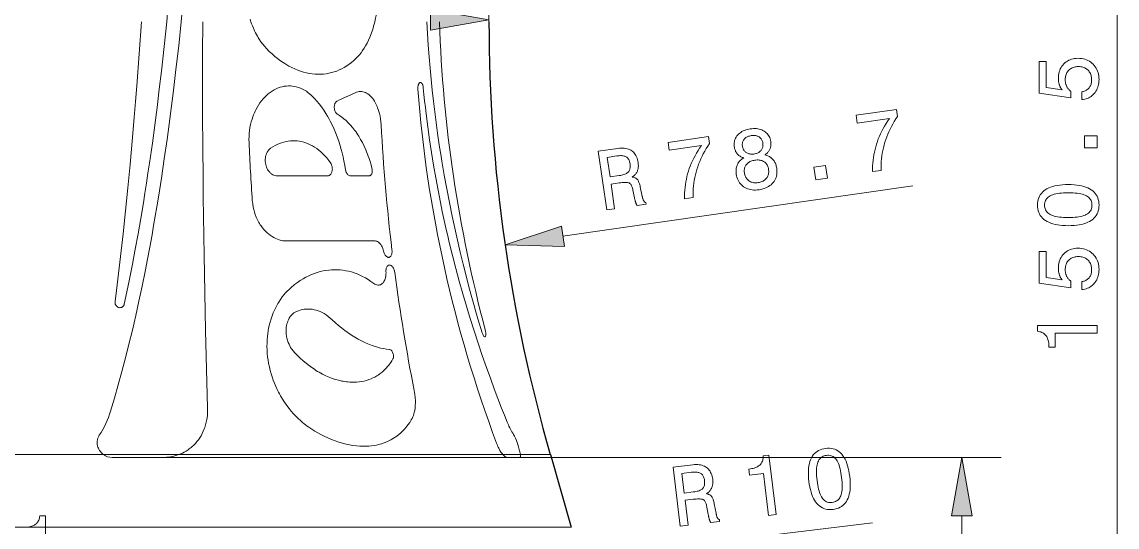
# Model space of a CAD drawing. Extents: x 0 to 297, y 0 to 532.
# Drawn here: x 120.7 to 176, y 185.7 to 211.2 of the extents above; entities that cross this region are included whole.
import ezdxf

# ---------------------------------------------------------------- set-up
doc = ezdxf.new("R2010")
doc.units = 0

msp = doc.modelspace()

# ---------------------------------------------------------------- linework, layer by layer
at = {"color": 7, "lineweight": 13}
for p, q in [((176.049, 129.662), (176.049, 274.247)), ((147.432, 189.348), (99.206, 189.348)), ((127.835, 189.202), (170.203, 189.202)), ((168.203, 129.662), (168.203, 186.247)), ((148.491, 185.686), (98.698, 185.686))]:
    msp.add_line(p, q, dxfattribs=at)
at = {"color": 7, "lineweight": 13, "ltscale": 0.05276}
msp.add_line((144.334, 211.208), (144.334, 213.318), dxfattribs=at)
at = {"color": 7, "lineweight": 13, "ltscale": 0.064078}
msp.add_line((136.194, 203.433), (133.631, 203.433), dxfattribs=at)
at = {"color": 7, "lineweight": 13, "ltscale": 0.024074}
msp.add_line((137.328, 203.433), (138.291, 203.433), dxfattribs=at)
at = {"color": 7, "lineweight": 13, "ltscale": 0.446069}
msp.add_line((148.067, 200.375), (165.727, 202.928), dxfattribs=at)
at = {"color": 7, "lineweight": 13, "ltscale": 0.112002}
msp.add_line((138.583, 200.14), (134.103, 200.14), dxfattribs=at)
at = {"color": 7, "lineweight": 13, "ltscale": 0.063108}
msp.add_line((127.835, 189.202), (125.311, 189.202), dxfattribs=at)
at = {"color": 7, "lineweight": 13, "ltscale": 0.015162}
msp.add_line((145.886, 189.202), (145.279, 189.202), dxfattribs=at)
at = {"color": 7, "lineweight": 30, "ltscale": 0.095312}
msp.add_line((147.432, 189.348), (148.491, 185.686), dxfattribs=at)
at = {"color": 7, "lineweight": 13, "ltscale": 0.301139}
msp.add_line((151.745, 184.459), (163.704, 185.902), dxfattribs=at)
at = {"color": 7, "lineweight": 13}
for points in [[(141.38, 210.797), (144.334, 211.318), (141.38, 211.839)], [(174.267, 207.279), (174.267, 207.679), (174.313, 207.688), (174.357, 207.698), (174.398, 207.712), (174.438, 207.727), (174.476, 207.746), (174.511, 207.766), (174.545, 207.79), (174.576, 207.815), (174.606, 207.844), (174.633, 207.874), (174.658, 207.907), (174.68, 207.941), (174.7, 207.977), (174.717, 208.015), (174.732, 208.055), (174.744, 208.097), (174.753, 208.14), (174.759, 208.185), (174.763, 208.231), (174.765, 208.28), (174.763, 208.339), (174.757, 208.396), (174.748, 208.45), (174.735, 208.502), (174.719, 208.552), (174.699, 208.599), (174.675, 208.644), (174.647, 208.687), (174.616, 208.727), (174.581, 208.765), (174.543, 208.8), (174.503, 208.831), (174.461, 208.858), (174.416, 208.882), (174.369, 208.902), (174.319, 208.919), (174.268, 208.932), (174.214, 208.941), (174.157, 208.946), (174.099, 208.948), (174.039, 208.946), (173.981, 208.941), (173.926, 208.932), (173.874, 208.919), (173.824, 208.903), (173.776, 208.883), (173.732, 208.859), (173.689, 208.832), (173.649, 208.801), (173.612, 208.767), (173.577, 208.729), (173.546, 208.689), (173.519, 208.647), (173.495, 208.602), (173.476, 208.555), (173.459, 208.505), (173.447, 208.452), (173.437, 208.397), (173.432, 208.34), (173.43, 208.28), (173.431, 208.245), (173.433, 208.211), (173.436, 208.178), (173.441, 208.145), (173.448, 208.113), (173.455, 208.081), (173.464, 208.05), (173.475, 208.02), (173.487, 207.99), (173.5, 207.961), (173.514, 207.932), (173.53, 207.904), (173.548, 207.877), (173.566, 207.851), (173.586, 207.825), (173.608, 207.801), (173.63, 207.776), (173.654, 207.753), (173.68, 207.73), (173.706, 207.709), (173.706, 207.365), (172.117, 207.601), (172.117, 209.203), (172.471, 209.203), (172.471, 207.89), (173.278, 207.77), (173.26, 207.792), (173.242, 207.814), (173.226, 207.838), (173.21, 207.862), (173.195, 207.887), (173.181, 207.913), (173.168, 207.939), (173.156, 207.967), (173.144, 207.995), (173.134, 208.024), (173.125, 208.053), (173.116, 208.083), (173.109, 208.114), (173.102, 208.145), (173.097, 208.177), (173.092, 208.209), (173.089, 208.242), (173.086, 208.275), (173.085, 208.309), (173.084, 208.343), (173.087, 208.434), (173.095, 208.521), (173.109, 208.604), (173.128, 208.684), (173.153, 208.76), (173.183, 208.832), (173.219, 208.901), (173.26, 208.967), (173.306, 209.028), (173.359, 209.086), (173.415, 209.14), (173.475, 209.188), (173.538, 209.23), (173.605, 209.266), (173.675, 209.297), (173.749, 209.323), (173.826, 209.342), (173.906, 209.357), (173.99, 209.365), (174.077, 209.368), (174.17, 209.365), (174.259, 209.356), (174.345, 209.341), (174.427, 209.32), (174.505, 209.293), (174.58, 209.26), (174.651, 209.222), (174.718, 209.177), (174.782, 209.126), (174.843, 209.069), (174.898, 209.008), (174.948, 208.943), (174.992, 208.874), (175.03, 208.802), (175.062, 208.726), (175.089, 208.647), (175.109, 208.564), (175.124, 208.477), (175.133, 208.386), (175.136, 208.293), (175.133, 208.209), (175.126, 208.129), (175.114, 208.051), (175.097, 207.977), (175.076, 207.905), (175.05, 207.836), (175.019, 207.77), (174.983, 207.707), (174.942, 207.647), (174.896, 207.589), (174.847, 207.536), (174.795, 207.488), (174.739, 207.444), (174.681, 207.406), (174.62, 207.372), (174.555, 207.343), (174.488, 207.32), (174.417, 207.301), (174.344, 207.287)], [(163.7, 203.645), (163.701, 203.79), (163.706, 203.934), (163.715, 204.076), (163.729, 204.217), (163.746, 204.357), (163.769, 204.495), (163.795, 204.632), (163.826, 204.768), (163.861, 204.902), (163.901, 205.034), (163.945, 205.166), (163.993, 205.297), (164.047, 205.428), (164.105, 205.559), (164.168, 205.689), (164.236, 205.818), (164.308, 205.948), (164.385, 206.077), (164.467, 206.205), (164.553, 206.333), (162.93, 206.098), (162.874, 206.489), (164.908, 206.783), (164.959, 206.428), (164.876, 206.303), (164.797, 206.176), (164.723, 206.049), (164.653, 205.92), (164.587, 205.79), (164.526, 205.66), (164.469, 205.528), (164.417, 205.395), (164.369, 205.261), (164.325, 205.126), (164.286, 204.99), (164.251, 204.853), (164.221, 204.714), (164.195, 204.574), (164.173, 204.433), (164.156, 204.29), (164.144, 204.147), (164.135, 204.001), (164.131, 203.855), (164.132, 203.707)], [(157.201, 204.337), (157.16, 204.351), (157.121, 204.365), (157.084, 204.381), (157.048, 204.399), (157.014, 204.419), (156.982, 204.44), (156.952, 204.462), (156.923, 204.486), (156.896, 204.512), (156.872, 204.539), (156.848, 204.568), (156.827, 204.599), (156.807, 204.631), (156.789, 204.665), (156.773, 204.701), (156.759, 204.738), (156.746, 204.777), (156.735, 204.818), (156.726, 204.86), (156.719, 204.905), (156.711, 204.972), (156.71, 205.037), (156.714, 205.101), (156.723, 205.162), (156.738, 205.222), (156.758, 205.28), (156.784, 205.337), (156.815, 205.391), (156.852, 205.444), (156.894, 205.495), (156.941, 205.543), (156.992, 205.587), (157.046, 205.627), (157.104, 205.664), (157.166, 205.697), (157.231, 205.726), (157.3, 205.751), (157.373, 205.772), (157.45, 205.79), (157.53, 205.804), (157.611, 205.813), (157.69, 205.818), (157.766, 205.818), (157.84, 205.814), (157.911, 205.804), (157.98, 205.79), (158.045, 205.772), (158.109, 205.748), (158.169, 205.72), (158.228, 205.687), (158.282, 205.65), (158.332, 205.61), (158.377, 205.567), (158.417, 205.52), (158.453, 205.47), (158.484, 205.417), (158.51, 205.36), (158.532, 205.3), (158.549, 205.237), (158.561, 205.171), (158.566, 205.126), (158.57, 205.082), (158.571, 205.04), (158.57, 204.998), (158.567, 204.958), (158.562, 204.919), (158.555, 204.882), (158.545, 204.845), (158.534, 204.809), (158.52, 204.775), (158.504, 204.742), (158.486, 204.71), (158.466, 204.679), (158.443, 204.649), (158.419, 204.62), (158.392, 204.592), (158.362, 204.565), (158.331, 204.539), (158.297, 204.514), (158.261, 204.491), (158.311, 204.478), (158.36, 204.463), (158.406, 204.446), (158.45, 204.427), (158.492, 204.405), (158.532, 204.381), (158.569, 204.355), (158.605, 204.326), (158.639, 204.295), (158.67, 204.262), (158.699, 204.227), (158.726, 204.189), (158.751, 204.15), (158.773, 204.108), (158.794, 204.064), (158.812, 204.019), (158.827, 203.971), (158.841, 203.921), (158.852, 203.869), (158.861, 203.815), (158.871, 203.731), (158.874, 203.649), (158.871, 203.57), (158.863, 203.494), (158.848, 203.42), (158.827, 203.35), (158.8, 203.281), (158.767, 203.216), (158.728, 203.153), (158.683, 203.093), (158.633, 203.036), (158.578, 202.984), (158.519, 202.936), (158.455, 202.893), (158.386, 202.855), (158.313, 202.821), (158.235, 202.791), (158.153, 202.766), (158.066, 202.746), (157.974, 202.73), (157.882, 202.719), (157.793, 202.714), (157.707, 202.715), (157.624, 202.721), (157.544, 202.733), (157.468, 202.751), (157.394, 202.774), (157.324, 202.803), (157.257, 202.837), (157.193, 202.877), (157.133, 202.922), (157.078, 202.972), (157.028, 203.025), (156.983, 203.083), (156.943, 203.145), (156.908, 203.212), (156.878, 203.282), (156.853, 203.357), (156.833, 203.436), (156.819, 203.52), (156.812, 203.574), (156.808, 203.627), (156.807, 203.679), (156.809, 203.729), (156.813, 203.778), (156.82, 203.826), (156.83, 203.872), (156.842, 203.917), (156.858, 203.961), (156.876, 204.003), (156.896, 204.044), (156.919, 204.083), (156.945, 204.12), (156.974, 204.156), (157.005, 204.19), (157.039, 204.223), (157.076, 204.254), (157.115, 204.284), (157.157, 204.311)], [(154.204, 202.273), (154.205, 202.418), (154.21, 202.562), (154.219, 202.704), (154.233, 202.845), (154.251, 202.985), (154.273, 203.123), (154.299, 203.26), (154.33, 203.395), (154.365, 203.529), (154.405, 203.662), (154.449, 203.794), (154.498, 203.925), (154.551, 204.056), (154.609, 204.186), (154.672, 204.316), (154.74, 204.446), (154.812, 204.575), (154.889, 204.704), (154.971, 204.833), (155.057, 204.961), (153.434, 204.726), (153.378, 205.116), (155.412, 205.41), (155.463, 205.056), (155.38, 204.93), (155.301, 204.804), (155.227, 204.676), (155.157, 204.548), (155.091, 204.418), (155.03, 204.287), (154.973, 204.156), (154.921, 204.023), (154.873, 203.889), (154.829, 203.754), (154.79, 203.618), (154.755, 203.48), (154.725, 203.342), (154.699, 203.202), (154.678, 203.061), (154.66, 202.918), (154.648, 202.774), (154.639, 202.629), (154.636, 202.483), (154.636, 202.335)], [(157.13, 204.93), (157.138, 204.889), (157.148, 204.849), (157.16, 204.812), (157.175, 204.776), (157.193, 204.743), (157.214, 204.712), (157.236, 204.683), (157.262, 204.656), (157.29, 204.631), (157.321, 204.608), (157.353, 204.588), (157.387, 204.57), (157.423, 204.556), (157.46, 204.544), (157.499, 204.535), (157.539, 204.529), (157.58, 204.526), (157.623, 204.525), (157.668, 204.528), (157.714, 204.533), (157.76, 204.541), (157.804, 204.551), (157.845, 204.564), (157.884, 204.579), (157.921, 204.596), (157.956, 204.616), (157.988, 204.637), (158.018, 204.662), (158.046, 204.688), (158.072, 204.717), (158.095, 204.747), (158.114, 204.779), (158.131, 204.812), (158.145, 204.847), (158.156, 204.882), (158.163, 204.919), (158.168, 204.957), (158.169, 204.997), (158.168, 205.037), (158.163, 205.079), (158.156, 205.121), (158.146, 205.16), (158.133, 205.197), (158.119, 205.232), (158.101, 205.265), (158.081, 205.295), (158.059, 205.323), (158.034, 205.349), (158.007, 205.373), (157.977, 205.394), (157.945, 205.413), (157.911, 205.43), (157.876, 205.443), (157.839, 205.454), (157.8, 205.462), (157.759, 205.468), (157.717, 205.47), (157.673, 205.47), (157.627, 205.467), (157.58, 205.462), (157.533, 205.454), (157.488, 205.443), (157.446, 205.431), (157.407, 205.417), (157.37, 205.4), (157.335, 205.381), (157.302, 205.36), (157.272, 205.337), (157.245, 205.312), (157.22, 205.285), (157.197, 205.256), (157.178, 205.225), (157.161, 205.193), (157.148, 205.16), (157.137, 205.125), (157.13, 205.089), (157.125, 205.051), (157.124, 205.012), (157.126, 204.972)], [(175.049, 204.852), (174.406, 204.852), (174.406, 205.449), (175.049, 205.449)], [(150.283, 201.706), (149.854, 204.671), (150.845, 204.814), (150.931, 204.824), (151.014, 204.83), (151.092, 204.83), (151.168, 204.826), (151.239, 204.816), (151.307, 204.802), (151.372, 204.782), (151.433, 204.758), (151.49, 204.729), (151.544, 204.695), (151.594, 204.656), (151.641, 204.612), (151.683, 204.564), (151.721, 204.512), (151.755, 204.454), (151.785, 204.392), (151.811, 204.326), (151.833, 204.255), (151.851, 204.179), (151.865, 204.099), (151.871, 204.051), (151.874, 204.004), (151.876, 203.958), (151.875, 203.913), (151.873, 203.87), (151.867, 203.828), (151.86, 203.787), (151.851, 203.747), (151.839, 203.709), (151.825, 203.671), (151.809, 203.635), (151.791, 203.601), (151.771, 203.567), (151.749, 203.535), (151.724, 203.504), (151.697, 203.475), (151.669, 203.447), (151.638, 203.42), (151.605, 203.394), (151.57, 203.37), (151.603, 203.364), (151.634, 203.357), (151.664, 203.348), (151.692, 203.337), (151.719, 203.326), (151.744, 203.312), (151.767, 203.297), (151.788, 203.281), (151.808, 203.264), (151.826, 203.244), (151.843, 203.223), (151.86, 203.198), (151.876, 203.169), (151.891, 203.137), (151.906, 203.102), (151.92, 203.063), (151.934, 203.02), (151.947, 202.975), (151.96, 202.925), (151.972, 202.872), (152.073, 202.395), (152.079, 202.365), (152.086, 202.336), (152.093, 202.31), (152.1, 202.285), (152.107, 202.262), (152.115, 202.24), (152.122, 202.22), (152.13, 202.202), (152.138, 202.186), (152.145, 202.171), (152.154, 202.158), (152.163, 202.145), (152.172, 202.134), (152.182, 202.123), (152.192, 202.112), (152.203, 202.103), (152.215, 202.095), (152.227, 202.087), (152.24, 202.08), (152.253, 202.074), (152.265, 201.992), (151.816, 201.928), (151.809, 201.937), (151.802, 201.947), (151.795, 201.958), (151.788, 201.971), (151.781, 201.984), (151.774, 201.998), (151.768, 202.013), (151.761, 202.029), (151.754, 202.047), (151.748, 202.065), (151.741, 202.084), (151.734, 202.105), (151.728, 202.127), (151.721, 202.15), (151.715, 202.175), (151.708, 202.201), (151.701, 202.229), (151.695, 202.257), (151.688, 202.288), (151.681, 202.319), (151.605, 202.7), (151.592, 202.755), (151.579, 202.807), (151.564, 202.853), (151.549, 202.896), (151.532, 202.934), (151.514, 202.968), (151.495, 202.998), (151.475, 203.023), (151.454, 203.044), (151.431, 203.061), (151.405, 203.074), (151.373, 203.084), (151.336, 203.092), (151.292, 203.098), (151.242, 203.1), (151.187, 203.1), (151.125, 203.098), (151.058, 203.092), (150.984, 203.085), (150.905, 203.074), (150.498, 203.015), (150.679, 201.763)], [(150.787, 204.435), (150.303, 204.365), (150.446, 203.378), (150.903, 203.444), (150.97, 203.455), (151.033, 203.468), (151.091, 203.482), (151.145, 203.498), (151.194, 203.516), (151.239, 203.535), (151.279, 203.556), (151.315, 203.579), (151.346, 203.603), (151.372, 203.629), (151.395, 203.658), (151.414, 203.689), (151.431, 203.722), (151.444, 203.758), (151.454, 203.797), (151.46, 203.839), (151.464, 203.883), (151.464, 203.93), (151.461, 203.979), (151.455, 204.031), (151.446, 204.082), (151.435, 204.13), (151.422, 204.174), (151.406, 204.214), (151.388, 204.252), (151.368, 204.286), (151.346, 204.316), (151.321, 204.344), (151.294, 204.368), (151.265, 204.388), (151.233, 204.406), (151.197, 204.42), (151.158, 204.432), (151.115, 204.441), (151.069, 204.447), (151.02, 204.45), (150.967, 204.451), (150.911, 204.448), (150.851, 204.443)], [(157.228, 203.587), (157.238, 203.535), (157.25, 203.484), (157.265, 203.437), (157.283, 203.392), (157.305, 203.35), (157.329, 203.311), (157.356, 203.275), (157.385, 203.241), (157.418, 203.21), (157.454, 203.182), (157.492, 203.157), (157.533, 203.136), (157.575, 203.118), (157.619, 203.103), (157.665, 203.092), (157.712, 203.085), (157.762, 203.08), (157.814, 203.08), (157.867, 203.083), (157.922, 203.089), (157.978, 203.099), (158.03, 203.111), (158.08, 203.126), (158.127, 203.144), (158.171, 203.165), (158.212, 203.189), (158.25, 203.215), (158.285, 203.244), (158.318, 203.277), (158.347, 203.311), (158.374, 203.348), (158.396, 203.387), (158.416, 203.428), (158.431, 203.471), (158.443, 203.515), (158.452, 203.561), (158.456, 203.609), (158.458, 203.659), (158.455, 203.71), (158.449, 203.764), (158.44, 203.813), (158.429, 203.86), (158.414, 203.904), (158.396, 203.945), (158.376, 203.984), (158.352, 204.02), (158.326, 204.054), (158.296, 204.085), (158.264, 204.114), (158.229, 204.14), (158.191, 204.163), (158.151, 204.183), (158.109, 204.199), (158.065, 204.212), (158.019, 204.222), (157.971, 204.229), (157.921, 204.232), (157.869, 204.232), (157.815, 204.229), (157.759, 204.222), (157.703, 204.213), (157.651, 204.201), (157.601, 204.186), (157.554, 204.169), (157.511, 204.149), (157.469, 204.126), (157.431, 204.101), (157.396, 204.074), (157.363, 204.043), (157.333, 204.01), (157.307, 203.976), (157.284, 203.939), (157.265, 203.901), (157.249, 203.861), (157.236, 203.819), (157.228, 203.776), (157.223, 203.732), (157.221, 203.685), (157.223, 203.637)], [(160.833, 203.231), (160.741, 203.867), (161.332, 203.952), (161.424, 203.316)], [(173.586, 200.912), (173.438, 200.914), (173.296, 200.922), (173.162, 200.936), (173.036, 200.954), (172.916, 200.978), (172.804, 201.007), (172.699, 201.042), (172.601, 201.082), (172.511, 201.127), (172.428, 201.177), (172.352, 201.233), (172.285, 201.293), (172.225, 201.359), (172.173, 201.429), (172.13, 201.504), (172.094, 201.583), (172.066, 201.668), (172.046, 201.758), (172.034, 201.852), (172.03, 201.951), (172.034, 202.051), (172.046, 202.146), (172.066, 202.236), (172.093, 202.321), (172.129, 202.401), (172.172, 202.476), (172.224, 202.546), (172.283, 202.611), (172.35, 202.671), (172.425, 202.726), (172.507, 202.776), (172.597, 202.82), (172.695, 202.86), (172.8, 202.894), (172.912, 202.923), (173.032, 202.946), (173.159, 202.965), (173.294, 202.978), (173.436, 202.986), (173.586, 202.988), (173.736, 202.986), (173.877, 202.978), (174.012, 202.965), (174.139, 202.946), (174.258, 202.923), (174.37, 202.894), (174.475, 202.86), (174.572, 202.82), (174.661, 202.776), (174.744, 202.726), (174.818, 202.671), (174.885, 202.611), (174.944, 202.546), (174.995, 202.476), (175.038, 202.401), (175.073, 202.321), (175.1, 202.236), (175.12, 202.146), (175.132, 202.051), (175.136, 201.951), (175.132, 201.852), (175.12, 201.758), (175.1, 201.668), (175.073, 201.583), (175.037, 201.504), (174.994, 201.429), (174.943, 201.359), (174.883, 201.293), (174.816, 201.233), (174.742, 201.177), (174.659, 201.127), (174.569, 201.082), (174.472, 201.042), (174.367, 201.007), (174.256, 200.978), (174.136, 200.954), (174.01, 200.936), (173.876, 200.922), (173.735, 200.914)], [(173.586, 201.325), (173.707, 201.326), (173.821, 201.331), (173.928, 201.339), (174.029, 201.349), (174.123, 201.363), (174.21, 201.38), (174.291, 201.399), (174.365, 201.422), (174.433, 201.448), (174.494, 201.477), (174.548, 201.509), (174.597, 201.544), (174.641, 201.583), (174.678, 201.625), (174.71, 201.671), (174.736, 201.72), (174.756, 201.773), (174.77, 201.829), (174.779, 201.888), (174.782, 201.951), (174.779, 202.014), (174.77, 202.074), (174.756, 202.13), (174.736, 202.183), (174.71, 202.232), (174.679, 202.277), (174.642, 202.319), (174.599, 202.358), (174.551, 202.393), (174.497, 202.424), (174.437, 202.453), (174.369, 202.478), (174.295, 202.5), (174.215, 202.519), (174.127, 202.536), (174.032, 202.549), (173.931, 202.56), (173.823, 202.567), (173.708, 202.571), (173.586, 202.573), (173.464, 202.571), (173.349, 202.567), (173.24, 202.56), (173.139, 202.549), (173.044, 202.536), (172.956, 202.519), (172.875, 202.5), (172.801, 202.478), (172.734, 202.453), (172.673, 202.424), (172.619, 202.393), (172.571, 202.358), (172.528, 202.319), (172.491, 202.277), (172.46, 202.232), (172.434, 202.183), (172.414, 202.13), (172.4, 202.074), (172.392, 202.014), (172.389, 201.951), (172.392, 201.888), (172.4, 201.829), (172.415, 201.773), (172.435, 201.72), (172.461, 201.671), (172.492, 201.625), (172.53, 201.583), (172.573, 201.544), (172.622, 201.509), (172.677, 201.477), (172.737, 201.448), (172.805, 201.422), (172.879, 201.399), (172.96, 201.38), (173.048, 201.363), (173.142, 201.349), (173.243, 201.339), (173.351, 201.331), (173.465, 201.326)], [(147.993, 200.891), (145.143, 199.953), (148.142, 199.86)], [(174.267, 197.684), (174.267, 198.085), (174.313, 198.093), (174.357, 198.104), (174.398, 198.117), (174.438, 198.133), (174.476, 198.151), (174.511, 198.172), (174.545, 198.195), (174.576, 198.221), (174.606, 198.249), (174.633, 198.28), (174.658, 198.312), (174.68, 198.347), (174.7, 198.383), (174.717, 198.421), (174.732, 198.461), (174.744, 198.502), (174.753, 198.545), (174.759, 198.59), (174.763, 198.637), (174.765, 198.685), (174.763, 198.745), (174.757, 198.801), (174.748, 198.856), (174.735, 198.908), (174.719, 198.957), (174.699, 199.005), (174.675, 199.05), (174.647, 199.092), (174.616, 199.132), (174.581, 199.17), (174.543, 199.205), (174.503, 199.236), (174.461, 199.264), (174.416, 199.288), (174.369, 199.308), (174.319, 199.324), (174.268, 199.337), (174.214, 199.346), (174.157, 199.352), (174.099, 199.354), (174.039, 199.352), (173.981, 199.346), (173.926, 199.337), (173.874, 199.325), (173.824, 199.308), (173.776, 199.288), (173.732, 199.265), (173.689, 199.238), (173.649, 199.207), (173.612, 199.172), (173.577, 199.135), (173.546, 199.095), (173.519, 199.052), (173.495, 199.007), (173.476, 198.96), (173.459, 198.91), (173.447, 198.858), (173.437, 198.803), (173.432, 198.745), (173.43, 198.685), (173.431, 198.651), (173.433, 198.617), (173.436, 198.583), (173.441, 198.55), (173.448, 198.518), (173.455, 198.486), (173.464, 198.455), (173.475, 198.425), (173.487, 198.395), (173.5, 198.366), (173.514, 198.338), (173.53, 198.31), (173.548, 198.283), (173.566, 198.256), (173.586, 198.231), (173.608, 198.206), (173.63, 198.182), (173.654, 198.159), (173.68, 198.136), (173.706, 198.114), (173.706, 197.77), (172.117, 198.007), (172.117, 199.609), (172.471, 199.609), (172.471, 198.295), (173.278, 198.175), (173.26, 198.197), (173.242, 198.22), (173.226, 198.243), (173.21, 198.267), (173.195, 198.292), (173.181, 198.318), (173.168, 198.345), (173.156, 198.372), (173.144, 198.4), (173.134, 198.429), (173.125, 198.459), (173.116, 198.489), (173.109, 198.52), (173.102, 198.551), (173.097, 198.582), (173.092, 198.615), (173.089, 198.647), (173.086, 198.681), (173.085, 198.714), (173.084, 198.749), (173.087, 198.839), (173.095, 198.926), (173.109, 199.009), (173.128, 199.089), (173.153, 199.165), (173.183, 199.238), (173.219, 199.307), (173.26, 199.372), (173.306, 199.434), (173.359, 199.492), (173.415, 199.545), (173.475, 199.593), (173.538, 199.635), (173.605, 199.672), (173.675, 199.703), (173.749, 199.728), (173.826, 199.748), (173.906, 199.762), (173.99, 199.77), (174.077, 199.773), (174.17, 199.77), (174.259, 199.761), (174.345, 199.746), (174.427, 199.726), (174.505, 199.699), (174.58, 199.666), (174.651, 199.627), (174.718, 199.582), (174.782, 199.532), (174.843, 199.475), (174.898, 199.413), (174.948, 199.348), (174.992, 199.28), (175.03, 199.207), (175.062, 199.132), (175.089, 199.052), (175.109, 198.969), (175.124, 198.882), (175.133, 198.792), (175.136, 198.698), (175.133, 198.615), (175.126, 198.534), (175.114, 198.457), (175.097, 198.382), (175.076, 198.31), (175.05, 198.242), (175.019, 198.176), (174.983, 198.112), (174.942, 198.052), (174.896, 197.995), (174.847, 197.942), (174.795, 197.893), (174.739, 197.85), (174.681, 197.811), (174.62, 197.778), (174.555, 197.749), (174.488, 197.725), (174.417, 197.707), (174.344, 197.693)], [(175.049, 195.479), (172.916, 195.479), (172.916, 194.779), (172.61, 194.779), (172.608, 194.854), (172.602, 194.925), (172.595, 194.993), (172.584, 195.056), (172.571, 195.115), (172.556, 195.171), (172.538, 195.222), (172.517, 195.269), (172.494, 195.313), (172.468, 195.352), (172.439, 195.388), (172.407, 195.421), (172.371, 195.451), (172.333, 195.478), (172.29, 195.503), (172.245, 195.524), (172.196, 195.542), (172.144, 195.557), (172.089, 195.569), (172.03, 195.578), (172.03, 195.871), (175.049, 195.871)], [(158.444, 186.275), (158.188, 188.393), (157.494, 188.309), (157.457, 188.612), (157.531, 188.624), (157.601, 188.638), (157.667, 188.653), (157.729, 188.671), (157.786, 188.691), (157.839, 188.713), (157.888, 188.737), (157.933, 188.764), (157.973, 188.792), (158.009, 188.822), (158.041, 188.855), (158.07, 188.891), (158.096, 188.93), (158.118, 188.972), (158.137, 189.016), (158.153, 189.064), (158.165, 189.115), (158.173, 189.168), (158.179, 189.224), (158.181, 189.284), (158.472, 189.319), (158.833, 186.322)], [(160.487, 187.995), (160.472, 188.143), (160.463, 188.284), (160.46, 188.418), (160.464, 188.547), (160.473, 188.668), (160.489, 188.783), (160.51, 188.891), (160.538, 188.993), (160.572, 189.088), (160.612, 189.177), (160.658, 189.258), (160.71, 189.333), (160.768, 189.4), (160.831, 189.459), (160.901, 189.512), (160.975, 189.557), (161.056, 189.595), (161.143, 189.625), (161.235, 189.648), (161.333, 189.664), (161.433, 189.672), (161.528, 189.672), (161.62, 189.663), (161.708, 189.646), (161.791, 189.62), (161.871, 189.586), (161.947, 189.543), (162.018, 189.492), (162.086, 189.433), (162.149, 189.365), (162.209, 189.289), (162.264, 189.205), (162.315, 189.113), (162.361, 189.013), (162.403, 188.905), (162.441, 188.789), (162.474, 188.664), (162.504, 188.532), (162.528, 188.392), (162.549, 188.243), (162.564, 188.095), (162.573, 187.953), (162.577, 187.818), (162.573, 187.69), (162.564, 187.568), (162.549, 187.454), (162.528, 187.346), (162.5, 187.245), (162.467, 187.15), (162.427, 187.063), (162.381, 186.982), (162.33, 186.909), (162.272, 186.843), (162.209, 186.784), (162.14, 186.732), (162.064, 186.687), (161.983, 186.65), (161.896, 186.62), (161.804, 186.597), (161.705, 186.581), (161.606, 186.573), (161.511, 186.573), (161.42, 186.582), (161.332, 186.599), (161.249, 186.625), (161.169, 186.659), (161.093, 186.702), (161.022, 186.753), (160.954, 186.812), (160.889, 186.88), (160.829, 186.955), (160.774, 187.039), (160.723, 187.131), (160.676, 187.231), (160.633, 187.338), (160.595, 187.454), (160.562, 187.577), (160.533, 187.708), (160.508, 187.848)], [(160.898, 188.044), (160.914, 187.925), (160.932, 187.812), (160.952, 187.706), (160.975, 187.608), (161, 187.516), (161.027, 187.431), (161.056, 187.353), (161.087, 187.282), (161.121, 187.218), (161.157, 187.161), (161.195, 187.111), (161.236, 187.067), (161.28, 187.028), (161.327, 186.996), (161.376, 186.97), (161.428, 186.951), (161.482, 186.937), (161.54, 186.929), (161.6, 186.928), (161.662, 186.932), (161.725, 186.943), (161.783, 186.959), (161.837, 186.979), (161.887, 187.005), (161.932, 187.037), (161.974, 187.073), (162.011, 187.115), (162.044, 187.162), (162.073, 187.214), (162.098, 187.272), (162.119, 187.335), (162.136, 187.405), (162.149, 187.481), (162.159, 187.563), (162.165, 187.652), (162.167, 187.748), (162.165, 187.85), (162.159, 187.958), (162.15, 188.073), (162.137, 188.194), (162.121, 188.315), (162.102, 188.429), (162.082, 188.536), (162.059, 188.635), (162.035, 188.728), (162.008, 188.813), (161.979, 188.891), (161.948, 188.962), (161.915, 189.026), (161.88, 189.082), (161.842, 189.132), (161.801, 189.176), (161.758, 189.214), (161.712, 189.245), (161.663, 189.271), (161.611, 189.291), (161.557, 189.304), (161.499, 189.312), (161.439, 189.313), (161.376, 189.308), (161.314, 189.298), (161.256, 189.282), (161.202, 189.261), (161.152, 189.235), (161.107, 189.203), (161.065, 189.166), (161.027, 189.124), (160.994, 189.077), (160.965, 189.024), (160.939, 188.966), (160.918, 188.902), (160.9, 188.831), (160.887, 188.755), (160.877, 188.672), (160.871, 188.583), (160.868, 188.488), (160.87, 188.387), (160.875, 188.279), (160.885, 188.165)], [(168.724, 186.247), (168.203, 189.202), (167.682, 186.247)], [(153.991, 185.737), (153.633, 188.712), (154.627, 188.832), (154.713, 188.84), (154.795, 188.843), (154.874, 188.842), (154.949, 188.835), (155.02, 188.824), (155.088, 188.808), (155.152, 188.787), (155.213, 188.762), (155.27, 188.731), (155.323, 188.696), (155.372, 188.656), (155.417, 188.611), (155.458, 188.562), (155.495, 188.509), (155.527, 188.45), (155.556, 188.388), (155.58, 188.321), (155.601, 188.249), (155.617, 188.173), (155.629, 188.092), (155.634, 188.044), (155.636, 187.997), (155.637, 187.951), (155.635, 187.907), (155.631, 187.863), (155.625, 187.821), (155.617, 187.781), (155.607, 187.741), (155.594, 187.703), (155.58, 187.666), (155.563, 187.63), (155.544, 187.596), (155.523, 187.563), (155.5, 187.532), (155.474, 187.502), (155.447, 187.473), (155.418, 187.445), (155.386, 187.419), (155.353, 187.394), (155.317, 187.371), (155.35, 187.364), (155.381, 187.356), (155.411, 187.346), (155.439, 187.335), (155.465, 187.323), (155.489, 187.309), (155.512, 187.294), (155.533, 187.277), (155.553, 187.259), (155.571, 187.239), (155.587, 187.217), (155.603, 187.192), (155.618, 187.163), (155.633, 187.131), (155.647, 187.095), (155.66, 187.055), (155.673, 187.013), (155.685, 186.967), (155.696, 186.917), (155.707, 186.864), (155.797, 186.384), (155.803, 186.354), (155.809, 186.325), (155.815, 186.298), (155.822, 186.273), (155.828, 186.25), (155.835, 186.228), (155.842, 186.208), (155.849, 186.19), (155.857, 186.174), (155.864, 186.159), (155.872, 186.145), (155.881, 186.132), (155.89, 186.12), (155.9, 186.109), (155.91, 186.099), (155.921, 186.089), (155.932, 186.081), (155.944, 186.073), (155.957, 186.065), (155.97, 186.059), (155.98, 185.977), (155.53, 185.923), (155.523, 185.932), (155.516, 185.943), (155.509, 185.954), (155.502, 185.967), (155.496, 185.98), (155.489, 185.994), (155.483, 186.01), (155.477, 186.026), (155.47, 186.043), (155.464, 186.062), (155.458, 186.081), (155.452, 186.102), (155.446, 186.124), (155.44, 186.148), (155.434, 186.173), (155.428, 186.199), (155.422, 186.227), (155.416, 186.256), (155.41, 186.286), (155.404, 186.318), (155.336, 186.7), (155.325, 186.756), (155.313, 186.807), (155.3, 186.854), (155.285, 186.897), (155.269, 186.936), (155.252, 186.97), (155.234, 187), (155.214, 187.026), (155.193, 187.047), (155.171, 187.065), (155.146, 187.079), (155.114, 187.09), (155.076, 187.099), (155.033, 187.105), (154.983, 187.109), (154.928, 187.11), (154.866, 187.109), (154.799, 187.105), (154.725, 187.099), (154.646, 187.09), (154.238, 187.041), (154.389, 185.785)], [(154.56, 188.454), (154.074, 188.395), (154.194, 187.405), (154.652, 187.461), (154.72, 187.47), (154.783, 187.481), (154.841, 187.494), (154.896, 187.509), (154.945, 187.525), (154.99, 187.544), (155.031, 187.564), (155.067, 187.586), (155.099, 187.609), (155.126, 187.635), (155.149, 187.662), (155.169, 187.693), (155.186, 187.726), (155.2, 187.762), (155.211, 187.8), (155.218, 187.842), (155.223, 187.886), (155.224, 187.933), (155.223, 187.982), (155.218, 188.034), (155.21, 188.085), (155.2, 188.133), (155.188, 188.178), (155.173, 188.219), (155.156, 188.257), (155.137, 188.291), (155.115, 188.322), (155.091, 188.35), (155.065, 188.375), (155.036, 188.396), (155.004, 188.414), (154.969, 188.429), (154.93, 188.442), (154.888, 188.452), (154.842, 188.459), (154.793, 188.464), (154.74, 188.465), (154.683, 188.464), (154.623, 188.46)]]:
    msp.add_lwpolyline(points, close=True, dxfattribs=at)
for points in [[(132.313, 211.208), (132.271, 211.342)], [(125.229, 191.546), (125.424, 192.206), (125.614, 192.874), (125.799, 193.549), (125.978, 194.232), (126.152, 194.922), (126.326, 195.642), (126.495, 196.371), (126.658, 197.107), (126.817, 197.852), (126.97, 198.604), (127.089, 199.215), (127.206, 199.831), (127.319, 200.453), (127.402, 200.918), (127.482, 201.387), (127.563, 201.866), (127.642, 202.347), (127.794, 203.312), (127.94, 204.287), (128.08, 205.272), (128.186, 206.046), (128.288, 206.825), (128.387, 207.61), (128.459, 208.203), (128.529, 208.798), (128.665, 209.998), (128.795, 211.208)], [(125.454, 197.077), (125.526, 197.641), (125.596, 198.208), (125.73, 199.349), (125.858, 200.5), (125.98, 201.659), (126.097, 202.828), (126.208, 204.004), (126.314, 205.188), (126.416, 206.38), (126.481, 207.178), (126.545, 207.979), (126.667, 209.589), (126.782, 211.208)], [(128.063, 211.208), (127.998, 210.583), (127.932, 209.96), (127.864, 209.34), (127.795, 208.723), (127.687, 207.804), (127.574, 206.891), (127.457, 205.985), (127.336, 205.087), (127.191, 204.071), (127.116, 203.563), (127.039, 203.057), (126.962, 202.563), (126.883, 202.071), (126.752, 201.284), (126.616, 200.504), (126.476, 199.732), (126.332, 198.968), (126.182, 198.212), (126.051, 197.578), (125.917, 196.951)], [(129.886, 211.208), (129.876, 209.629), (129.871, 208.052), (129.873, 206.476), (129.881, 204.903), (129.894, 203.332), (129.905, 202.353), (129.918, 201.375), (129.949, 199.424), (129.986, 197.52), (130.028, 195.624), (130.06, 194.314), (130.128, 191.709)], [(133.104, 209.859), (133.008, 209.966), (132.913, 210.082), (132.819, 210.207), (132.727, 210.342), (132.681, 210.415), (132.637, 210.49), (132.593, 210.568), (132.55, 210.649), (132.493, 210.763), (132.438, 210.884), (132.385, 211.012), (132.349, 211.108), (132.313, 211.208)], [(138.566, 211.208), (138.539, 211.1), (138.51, 210.997), (138.48, 210.893), (138.449, 210.793), (138.385, 210.609), (138.319, 210.44), (138.25, 210.282), (138.179, 210.137), (138.107, 210.002), (138.032, 209.876), (137.955, 209.758), (137.876, 209.648), (137.796, 209.547), (137.714, 209.454), (137.632, 209.369)], [(143.99, 195.496), (143.777, 196.207), (143.674, 196.565), (143.571, 196.924), (143.437, 197.407), (143.306, 197.893), (143.178, 198.383), (143.028, 198.975), (142.882, 199.572), (142.742, 200.174), (142.605, 200.78), (142.474, 201.391), (142.335, 202.076), (142.201, 202.767), (142.075, 203.463), (141.955, 204.165), (141.898, 204.519), (141.842, 204.875), (141.789, 205.229), (141.738, 205.584), (141.664, 206.121), (141.595, 206.662), (141.529, 207.205), (141.469, 207.751), (141.412, 208.312), (141.359, 208.876), (141.312, 209.443), (141.268, 210.029), (141.23, 210.617), (141.198, 211.208)], [(137.632, 209.369), (137.514, 209.259), (137.395, 209.158), (137.275, 209.065), (137.152, 208.982), (137.029, 208.906), (136.903, 208.838), (136.777, 208.778), (136.649, 208.726), (136.52, 208.681), (136.389, 208.644), (136.252, 208.612), (136.114, 208.589), (135.975, 208.573), (135.834, 208.564), (135.693, 208.563), (135.55, 208.57), (135.407, 208.584), (135.262, 208.606), (135.117, 208.635), (134.97, 208.673), (134.823, 208.717), (134.675, 208.77), (134.526, 208.831), (134.377, 208.9), (134.227, 208.978), (134.077, 209.065), (133.938, 209.152), (133.799, 209.248), (133.659, 209.353), (133.52, 209.465), (133.381, 209.587), (133.242, 209.718), (133.104, 209.859)], [(132.218, 205.111), (132.215, 205.266), (132.218, 205.419), (132.227, 205.569), (132.242, 205.713), (132.266, 205.873), (132.295, 206.024), (132.33, 206.167), (132.369, 206.301), (132.406, 206.413), (132.446, 206.519), (132.488, 206.619), (132.52, 206.69), (132.553, 206.758), (132.622, 206.887), (132.693, 207.006), (132.767, 207.115), (132.842, 207.215), (132.927, 207.317), (133.013, 207.411), (133.101, 207.495), (133.189, 207.572), (133.289, 207.648), (133.39, 207.716), (133.491, 207.775), (133.593, 207.826), (133.694, 207.869), (133.797, 207.905), (133.899, 207.933), (134, 207.953), (134.102, 207.967), (134.203, 207.973), (134.304, 207.973), (134.405, 207.965), (134.506, 207.95), (134.606, 207.929), (134.709, 207.899), (134.81, 207.862), (134.912, 207.816), (135.012, 207.763), (135.112, 207.701), (135.162, 207.666), (135.211, 207.63), (135.277, 207.577), (135.343, 207.52), (135.408, 207.458)], [(140.743, 207.814), (140.742, 207.859), (140.743, 207.902), (140.746, 207.941), (140.751, 207.975), (140.758, 208.007), (140.767, 208.035), (140.776, 208.061), (140.787, 208.082), (140.807, 208.113), (140.828, 208.133), (140.848, 208.145), (140.869, 208.149), (140.891, 208.147), (140.912, 208.136), (140.933, 208.118), (140.955, 208.09), (140.976, 208.051), (140.986, 208.027), (140.995, 207.998), (141.008, 207.945), (141.018, 207.88)], [(135.408, 207.458), (135.527, 207.335), (135.645, 207.203), (135.761, 207.062), (135.876, 206.91), (135.99, 206.748), (136.046, 206.662), (136.102, 206.574), (136.176, 206.451), (136.249, 206.322), (136.321, 206.186), (136.41, 206.008), (136.497, 205.819), (136.582, 205.619), (136.665, 205.407), (136.744, 205.181), (136.783, 205.063), (136.821, 204.941), (136.871, 204.767), (136.92, 204.585), (136.966, 204.397), (137.013, 204.181), (137.056, 203.958), (137.094, 203.727)], [(137.578, 207.631), (137.643, 207.656), (137.707, 207.675), (137.771, 207.686), (137.836, 207.69), (137.9, 207.688), (137.964, 207.678), (138.029, 207.661), (138.093, 207.637), (138.157, 207.606), (138.22, 207.567), (138.283, 207.52), (138.338, 207.471), (138.393, 207.415), (138.447, 207.352), (138.501, 207.28), (138.554, 207.198), (138.608, 207.103), (138.66, 206.994), (138.686, 206.935), (138.712, 206.871), (138.744, 206.78), (138.775, 206.681), (138.804, 206.574), (138.832, 206.446), (138.856, 206.309), (138.874, 206.163), (138.886, 206.012)], [(141.018, 207.88), (141.051, 207.548), (141.085, 207.217), (141.122, 206.885), (141.161, 206.555), (141.243, 205.899), (141.333, 205.249), (141.43, 204.604), (141.533, 203.965), (141.643, 203.331), (141.76, 202.703), (141.882, 202.082), (141.976, 201.626), (142.074, 201.174), (142.174, 200.726), (142.251, 200.392), (142.33, 200.059), (142.492, 199.4), (142.66, 198.749), (142.833, 198.106), (143.012, 197.47), (143.197, 196.842), (143.385, 196.222), (143.584, 195.593), (143.787, 194.971), (143.995, 194.358), (144.206, 193.753), (144.42, 193.157), (144.601, 192.666), (144.785, 192.18), (144.97, 191.7), (145.11, 191.343), (145.251, 190.99)], [(136.678, 206.549), (136.65, 206.569), (136.622, 206.596), (136.595, 206.632), (136.582, 206.653), (136.569, 206.678), (136.552, 206.718), (136.537, 206.766), (136.53, 206.797), (136.525, 206.829), (136.522, 206.864), (136.521, 206.898), (136.523, 206.934), (136.526, 206.968), (136.532, 206.999), (136.538, 207.026), (136.547, 207.054), (136.557, 207.079), (136.578, 207.121), (136.601, 207.153), (136.623, 207.177), (136.646, 207.195), (136.669, 207.208)], [(138.426, 203.815), (138.378, 203.988), (138.328, 204.154), (138.276, 204.311), (138.236, 204.423), (138.196, 204.531), (138.154, 204.637), (138.112, 204.739), (138.026, 204.93), (137.939, 205.108), (137.85, 205.273), (137.759, 205.427), (137.708, 205.509), (137.656, 205.588), (137.604, 205.664), (137.551, 205.737), (137.445, 205.873), (137.338, 205.998), (137.23, 206.113), (137.122, 206.218), (137.012, 206.313), (136.902, 206.4), (136.791, 206.479), (136.678, 206.549)], [(133.307, 204.823), (133.418, 204.895), (133.529, 204.959), (133.64, 205.015), (133.752, 205.063), (133.864, 205.104), (133.976, 205.138), (134.088, 205.164), (134.2, 205.184), (134.313, 205.197), (134.425, 205.203), (134.537, 205.202), (134.649, 205.194), (134.76, 205.18), (134.871, 205.159), (134.982, 205.131), (135.092, 205.095), (135.202, 205.053), (135.312, 205.003), (135.421, 204.946), (135.53, 204.88), (135.638, 204.807), (135.746, 204.724), (135.846, 204.64), (135.946, 204.547), (136.044, 204.445), (136.142, 204.334), (136.239, 204.213), (136.335, 204.081)], [(133.631, 203.433), (133.58, 203.436), (133.528, 203.446), (133.477, 203.462), (133.425, 203.485), (133.374, 203.515), (133.322, 203.553), (133.295, 203.577), (133.268, 203.603), (133.244, 203.63), (133.22, 203.659), (133.186, 203.705), (133.153, 203.759), (133.121, 203.821), (133.098, 203.876), (133.077, 203.938), (133.059, 204.005), (133.045, 204.079), (133.036, 204.165), (133.035, 204.252), (133.042, 204.334), (133.055, 204.41), (133.065, 204.452), (133.076, 204.492), (133.102, 204.561), (133.131, 204.621), (133.159, 204.668), (133.188, 204.71), (133.219, 204.746), (133.262, 204.788), (133.307, 204.823)], [(136.335, 204.081), (136.362, 204.037), (136.376, 204.008), (136.389, 203.976), (136.4, 203.944), (136.409, 203.91), (136.416, 203.876), (136.421, 203.84), (136.423, 203.803), (136.424, 203.767), (136.422, 203.731), (136.418, 203.698), (136.407, 203.641), (136.398, 203.613), (136.388, 203.587), (136.366, 203.544), (136.343, 203.511), (136.315, 203.481), (136.286, 203.46), (136.256, 203.445), (136.225, 203.436), (136.194, 203.433)], [(137.094, 203.727), (137.103, 203.684), (137.114, 203.646), (137.124, 203.616), (137.136, 203.591), (137.159, 203.548), (137.183, 203.514), (137.212, 203.484), (137.242, 203.461), (137.271, 203.445), (137.3, 203.436), (137.328, 203.433)], [(138.291, 203.433), (138.312, 203.435), (138.332, 203.442), (138.353, 203.453), (138.373, 203.471), (138.393, 203.495), (138.411, 203.527), (138.42, 203.55), (138.429, 203.577), (138.435, 203.605), (138.44, 203.638), (138.443, 203.682), (138.441, 203.731), (138.435, 203.775), (138.426, 203.815)], [(134.103, 200.14), (134.014, 200.144), (133.925, 200.154), (133.836, 200.171), (133.745, 200.195), (133.655, 200.226), (133.563, 200.264), (133.472, 200.31), (133.38, 200.364), (133.286, 200.428), (133.193, 200.5), (133.147, 200.54), (133.1, 200.582), (133.031, 200.651), (132.963, 200.727), (132.894, 200.81), (132.827, 200.901), (132.788, 200.958), (132.75, 201.017), (132.715, 201.076), (132.681, 201.138), (132.629, 201.24), (132.579, 201.35), (132.532, 201.47), (132.49, 201.599), (132.455, 201.723), (132.426, 201.855), (132.403, 201.992), (132.387, 202.133), (132.384, 202.176)], [(139.011, 199.621), (138.992, 199.696), (138.969, 199.763), (138.938, 199.838), (138.904, 199.901), (138.871, 199.954), (138.837, 199.998), (138.793, 200.044), (138.75, 200.08), (138.708, 200.107), (138.666, 200.126), (138.624, 200.137), (138.583, 200.14)], [(139.434, 199.686), (139.439, 199.633), (139.439, 199.583), (139.435, 199.54), (139.429, 199.502), (139.422, 199.473), (139.414, 199.447), (139.395, 199.404), (139.376, 199.374), (139.355, 199.35), (139.333, 199.333), (139.311, 199.321), (139.29, 199.314), (139.269, 199.312), (139.247, 199.313), (139.231, 199.316), (139.214, 199.321), (139.188, 199.333), (139.162, 199.351), (139.136, 199.375), (139.109, 199.405), (139.092, 199.428), (139.075, 199.455), (139.057, 199.487), (139.041, 199.525), (139.025, 199.57), (139.011, 199.621)], [(134.237, 197.692), (134.306, 197.756), (134.376, 197.817), (134.447, 197.876), (134.518, 197.934), (134.659, 198.04), (134.802, 198.137), (134.945, 198.226), (135.088, 198.306), (135.232, 198.379), (135.376, 198.443), (135.52, 198.499), (135.664, 198.548), (135.809, 198.59), (135.954, 198.624), (136.098, 198.651), (136.242, 198.671), (136.386, 198.683), (136.529, 198.689), (136.673, 198.687), (136.816, 198.679), (136.959, 198.663), (137.102, 198.64), (137.245, 198.61), (137.387, 198.573), (137.529, 198.529), (137.67, 198.477), (137.812, 198.418), (137.953, 198.351), (138.094, 198.276), (138.235, 198.192), (138.375, 198.101), (138.516, 198)], [(138.516, 198), (138.567, 197.966), (138.618, 197.941), (138.667, 197.924), (138.716, 197.915), (138.764, 197.913), (138.81, 197.919), (138.855, 197.932), (138.877, 197.942), (138.899, 197.954), (138.92, 197.968), (138.941, 197.984), (138.968, 198.009), (138.995, 198.038), (139.02, 198.073), (139.049, 198.124), (139.076, 198.185), (139.09, 198.221), (139.101, 198.261), (139.111, 198.3), (139.119, 198.342), (139.127, 198.398), (139.133, 198.459), (139.135, 198.526), (139.133, 198.599)], [(139.133, 198.599), (139.133, 198.649), (139.136, 198.693), (139.142, 198.731), (139.15, 198.764), (139.163, 198.803), (139.178, 198.834), (139.194, 198.86), (139.207, 198.876), (139.22, 198.889), (139.248, 198.91), (139.277, 198.922), (139.306, 198.926), (139.336, 198.924), (139.366, 198.915), (139.397, 198.898), (139.429, 198.874), (139.456, 198.846), (139.483, 198.811), (139.51, 198.766), (139.536, 198.709), (139.549, 198.675), (139.56, 198.636), (139.57, 198.594), (139.578, 198.549)], [(135.381, 190.633), (135.229, 190.735), (135.153, 190.789), (135.077, 190.847), (135.001, 190.906), (134.925, 190.969), (134.811, 191.068), (134.697, 191.174), (134.583, 191.287), (134.469, 191.407), (134.352, 191.54), (134.237, 191.681), (134.122, 191.832), (134.008, 191.994), (133.905, 192.153), (133.805, 192.322), (133.755, 192.411), (133.706, 192.502), (133.635, 192.645), (133.565, 192.795), (133.499, 192.952), (133.436, 193.116), (133.381, 193.272), (133.331, 193.434), (133.284, 193.602), (133.243, 193.774), (133.208, 193.944), (133.179, 194.117), (133.156, 194.29), (133.139, 194.463), (133.129, 194.635), (133.124, 194.804), (133.126, 194.979), (133.134, 195.148), (133.147, 195.311), (133.165, 195.469), (133.186, 195.603), (133.209, 195.733), (133.235, 195.857), (133.257, 195.947), (133.279, 196.034), (133.329, 196.201), (133.383, 196.36), (133.441, 196.51), (133.502, 196.651), (133.566, 196.783), (133.632, 196.907), (133.674, 196.981), (133.717, 197.052), (133.806, 197.188), (133.897, 197.313), (133.98, 197.418), (134.064, 197.516), (134.15, 197.607), (134.237, 197.692)], [(125.917, 196.951), (125.909, 196.921), (125.899, 196.896), (125.888, 196.876), (125.877, 196.859), (125.863, 196.841), (125.847, 196.826), (125.829, 196.811), (125.811, 196.799), (125.792, 196.789), (125.772, 196.782), (125.733, 196.773), (125.694, 196.771), (125.659, 196.776), (125.623, 196.786), (125.587, 196.804), (125.56, 196.822), (125.534, 196.845), (125.518, 196.863), (125.502, 196.883), (125.489, 196.903), (125.478, 196.926), (125.466, 196.954), (125.458, 196.987), (125.452, 197.033), (125.454, 197.077)], [(134.497, 194.53), (134.462, 194.57), (134.426, 194.613), (134.395, 194.655), (134.364, 194.699), (134.32, 194.766), (134.278, 194.841), (134.237, 194.922), (134.196, 195.018), (134.178, 195.069), (134.16, 195.123), (134.143, 195.179), (134.129, 195.237), (134.109, 195.334), (134.095, 195.433), (134.088, 195.531), (134.086, 195.627), (134.088, 195.686), (134.093, 195.743), (134.1, 195.798), (134.108, 195.85), (134.129, 195.946), (134.152, 196.025), (134.178, 196.095), (134.206, 196.16), (134.228, 196.204), (134.251, 196.244), (134.276, 196.283), (134.301, 196.319), (134.344, 196.374), (134.389, 196.422), (134.436, 196.465), (134.483, 196.503), (134.515, 196.525), (134.548, 196.545), (134.614, 196.578)], [(134.614, 196.578), (134.71, 196.617), (134.807, 196.648), (134.904, 196.672), (135.003, 196.689), (135.102, 196.699), (135.201, 196.702), (135.301, 196.698), (135.401, 196.687), (135.502, 196.669), (135.603, 196.644), (135.705, 196.612), (135.807, 196.572), (135.909, 196.524), (136.011, 196.469), (136.113, 196.404), (136.216, 196.331), (136.319, 196.249), (136.422, 196.156)], [(136.422, 196.156), (136.579, 196.011), (136.736, 195.874), (136.892, 195.746), (137.047, 195.626), (137.22, 195.501), (137.391, 195.386), (137.561, 195.28), (137.729, 195.182), (137.896, 195.094), (138.061, 195.013), (138.224, 194.941), (138.385, 194.878), (138.544, 194.822), (138.701, 194.773), (138.856, 194.733), (139.008, 194.7), (139.159, 194.675), (139.307, 194.657)], [(144.146, 195.649), (144.163, 195.572), (144.173, 195.499), (144.176, 195.442), (144.174, 195.399), (144.167, 195.358), (144.158, 195.331), (144.147, 195.312), (144.133, 195.302), (144.118, 195.299), (144.102, 195.304), (144.082, 195.318), (144.062, 195.341), (144.039, 195.376), (144.015, 195.426), (144.002, 195.458), (143.99, 195.496)], [(139.307, 194.657), (139.335, 194.651), (139.364, 194.638), (139.393, 194.617), (139.423, 194.586), (139.445, 194.557), (139.466, 194.521), (139.486, 194.476), (139.501, 194.43), (139.512, 194.38), (139.517, 194.326), (139.515, 194.28), (139.508, 194.239), (139.498, 194.206), (139.485, 194.18)], [(139.485, 194.18), (139.43, 194.09), (139.374, 194.005), (139.316, 193.924), (139.271, 193.866), (139.226, 193.81), (139.133, 193.705), (139.038, 193.609), (138.939, 193.52), (138.838, 193.439), (138.734, 193.366), (138.679, 193.33), (138.623, 193.297), (138.566, 193.265), (138.508, 193.235), (138.391, 193.181), (138.272, 193.134), (138.15, 193.095), (138.026, 193.063), (137.9, 193.037), (137.772, 193.019), (137.642, 193.008), (137.509, 193.003), (137.41, 193.004), (137.31, 193.009), (137.209, 193.017), (137.132, 193.026), (137.055, 193.037), (136.978, 193.05), (136.899, 193.065), (136.741, 193.102), (136.581, 193.147), (136.42, 193.201), (136.256, 193.264), (136.094, 193.335), (135.931, 193.416), (135.766, 193.505), (135.683, 193.554), (135.599, 193.605), (135.516, 193.658), (135.434, 193.713), (135.322, 193.792), (135.211, 193.875), (135.099, 193.963), (134.949, 194.09), (134.798, 194.226), (134.648, 194.372), (134.572, 194.45), (134.497, 194.53)], [(140.557, 192.593), (140.577, 192.482), (140.593, 192.372), (140.605, 192.265), (140.612, 192.187), (140.616, 192.112), (140.618, 192.035), (140.618, 191.961), (140.613, 191.824), (140.601, 191.698), (140.584, 191.583), (140.562, 191.479), (140.541, 191.4), (140.517, 191.327), (140.491, 191.26), (140.471, 191.213), (140.45, 191.169), (140.411, 191.099)], [(130.128, 191.709), (130.128, 191.575), (130.124, 191.446), (130.113, 191.321), (130.098, 191.201), (130.087, 191.127), (130.073, 191.055), (130.042, 190.919), (130.006, 190.791), (129.984, 190.722), (129.96, 190.656), (129.909, 190.53), (129.853, 190.412), (129.794, 190.303), (129.733, 190.202), (129.661, 190.098), (129.588, 190.003), (129.511, 189.914), (129.433, 189.832), (129.353, 189.757), (129.302, 189.714), (129.251, 189.672), (129.198, 189.632), (129.145, 189.594), (129.037, 189.525), (128.947, 189.474), (128.856, 189.427), (128.763, 189.385), (128.669, 189.348)], [(140.411, 191.099), (140.329, 190.972), (140.244, 190.852), (140.156, 190.74), (140.066, 190.635), (139.972, 190.536), (139.876, 190.445), (139.777, 190.36), (139.675, 190.282), (139.596, 190.226), (139.516, 190.173), (139.434, 190.125), (139.371, 190.09), (139.308, 190.057), (139.179, 189.998), (139.048, 189.945), (138.913, 189.899), (138.776, 189.861), (138.653, 189.833), (138.528, 189.81), (138.402, 189.792), (138.274, 189.78), (138.144, 189.772), (138.061, 189.77), (137.978, 189.77), (137.811, 189.776), (137.64, 189.79), (137.467, 189.811), (137.292, 189.841), (137.115, 189.879), (136.935, 189.924), (136.753, 189.979), (136.569, 190.041), (136.382, 190.112), (136.194, 190.192), (136.005, 190.281), (135.85, 190.36), (135.694, 190.444), (135.538, 190.535), (135.381, 190.633)], [(124.871, 189.348), (124.839, 189.372), (124.807, 189.399), (124.778, 189.427), (124.749, 189.457), (124.71, 189.504), (124.672, 189.556), (124.637, 189.617), (124.611, 189.67), (124.588, 189.729), (124.568, 189.797), (124.555, 189.869), (124.551, 189.906), (124.549, 189.944), (124.548, 189.983), (124.55, 190.02), (124.56, 190.088), (124.574, 190.151), (124.585, 190.186), (124.598, 190.218), (124.626, 190.278), (124.657, 190.33)], [(145.533, 190.44), (145.577, 190.37), (145.623, 190.285), (145.672, 190.182), (145.725, 190.055), (145.759, 189.962), (145.793, 189.859), (145.829, 189.734)], [(145.041, 189.348), (144.992, 189.407), (144.94, 189.478), (144.886, 189.563), (144.829, 189.666), (144.8, 189.727), (144.77, 189.791), (144.744, 189.853), (144.718, 189.92)], [(145.279, 189.202), (145.25, 189.205), (145.22, 189.213), (145.189, 189.227), (145.165, 189.24), (145.141, 189.257), (145.091, 189.297), (145.041, 189.348)], [(145.924, 189.348), (145.927, 189.3), (145.924, 189.258), (145.921, 189.241), (145.916, 189.226), (145.908, 189.213), (145.898, 189.205), (145.886, 189.202)], [(120.999, 185.681), (121.066, 185.688), (121.13, 185.699), (121.189, 185.712), (121.244, 185.727), (121.296, 185.745), (121.343, 185.766), (121.387, 185.789), (121.426, 185.815), (121.462, 185.844), (121.495, 185.876), (121.525, 185.912), (121.552, 185.951), (121.576, 185.993), (121.597, 186.038), (121.615, 186.087), (121.631, 186.139), (121.643, 186.194), (121.652, 186.253), (121.945, 186.253), (121.945, 183.234)]]:
    msp.add_lwpolyline(points, dxfattribs=at)
for centre, radius, start, end in [((-23.915, 226.509), 152.745, 354.25089, 359.77264), ((-28.537, 227.447), 158.168, 354.1068, 358.16142), ((131.772, 212.819), 6.983, 346.659, 359.6153), ((186.281, 101.65), 116.636, 114.68061, 115.17307), ((120.851, 192.86), 4.57, 326.3926, 343.3021), ((148.085, 192.089), 3.039, 201.2084, 212.8785), ((125.318, 189.955), 0.754, 233.6481, 269.4386), ((127.846, 191.6), 2.398, 269.7304, 290.0771), ((145.074, 189.252), 0.856, 6.4555, 15.6736)]:
    msp.add_arc(centre, radius, start, end, dxfattribs=at)
at = {"color": 7, "lineweight": 30}
msp.add_arc((223.034, 211.21), 78.7, 180.00147, 196.12805, dxfattribs=at)
at = {"color": 7, "lineweight": 13}
for centre, major_axis, ratio, start_param, end_param in [((301.123, 211.358), (159.31, -3.68), 0.65224, 3.17844, 3.328663), ((409.323, 228.824), (268.566, 21.185), 0.485601, 3.140257, 3.279438), ((202.541, 211.21), (0, 78.7), 0.810599, 1.636891, 1.717746), ((178.088, 211.21), (0, -78.7), 0.584603, 4.789965, 4.827434), ((202.541, 211.21), (0, -78.7), 0.810599, 4.87396, 4.951199), ((218.066, 211.21), (0, -78.7), 0.954085, 4.988773, 4.992092)]:
    msp.add_ellipse(centre, major_axis=major_axis, ratio=ratio, start_param=start_param, end_param=end_param, dxfattribs=at)
for points in [[(141.38, 210.797), (144.334, 211.318), (141.38, 210.797), (141.38, 211.839)], [(147.993, 200.891), (145.143, 199.953), (147.993, 200.891), (148.142, 199.86)], [(168.724, 186.247), (168.203, 189.202), (168.724, 186.247), (167.682, 186.247)]]:
    msp.add_solid(points, dxfattribs=at)

doc.saveas('drawing.dxf')
